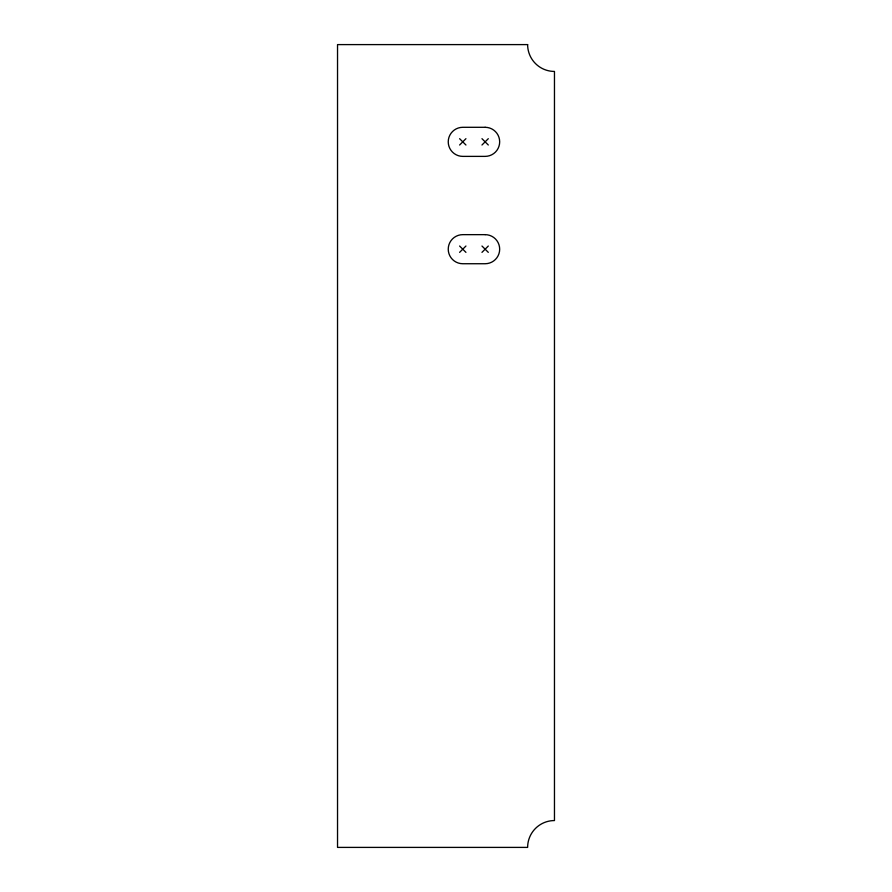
<?xml version="1.0" encoding="UTF-8"?>
<svg xmlns="http://www.w3.org/2000/svg" width="892" height="892" viewBox="0 0 892 892"><rect width="100%" height="100%" fill="white"/><g stroke="black" fill="none" stroke-linecap="round" stroke-linejoin="round"><path stroke-width="1.34" d="M459.614 145.006L465.936 138.684M481.97 145.006L488.303 138.684M459.614 252.358L465.936 246.025M481.97 252.358L488.303 246.025M481.97 138.684L488.303 145.006M459.614 138.684L465.936 145.006M481.97 246.025L488.303 252.358M459.614 246.025L465.936 252.358M527.629 44.6L337.533 44.6L337.533 847.4L527.629 847.4A26.838 26.838 0 0 1 554.467 820.562L554.467 71.438A26.838 26.838 0 0 1 527.629 44.6M485.137 127.3L462.77 127.3A14.54 14.54 0 0 0 448.241 141.839A14.54 14.54 0 0 0 462.77 156.379L485.137 156.379A14.54 14.54 0 0 0 499.676 141.839A14.54 14.54 0 0 0 485.137 127.3M485.137 234.652L462.77 234.652A14.54 14.54 0 0 0 448.241 249.191A14.54 14.54 0 0 0 462.77 263.731L485.137 263.731A14.54 14.54 0 0 0 499.676 249.191A14.54 14.54 0 0 0 485.137 234.652"/></g></svg>
